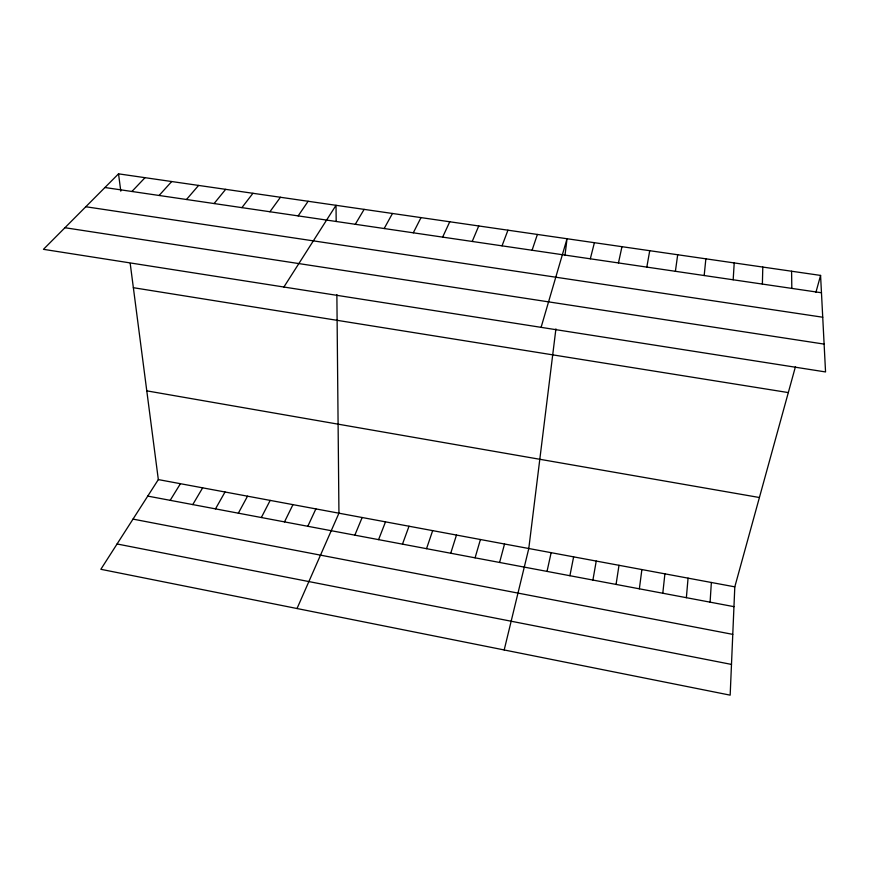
<?xml version="1.0" encoding="UTF-8"?>
<svg xmlns="http://www.w3.org/2000/svg" width="869" height="869" viewBox="0 0 869 869"><rect width="100%" height="100%" fill="white"/><g stroke="black" fill="none" stroke-linecap="round" stroke-linejoin="round"><path stroke-width="1.3" d="M762.385 284.076L762.797 267.055M795.45 366.664L734.805 586.847L730.166 695.157L100.847 569.293L158.332 479.59L130.209 263.481M733.175 279.785L734.218 262.927M710.092 602.163L711.363 582.48M686.369 597.687L688.063 578.146M704.183 275.527L705.856 258.821M662.797 593.234L664.904 573.833M555.91 328.906L528.786 548.513L504.194 649.958M564.969 255.519L567.044 238.736L541.094 327.352M639.356 588.824L641.887 569.553M675.398 271.302L677.69 254.747M616.067 584.424L619 565.295M592.908 580.058L596.243 561.059M646.829 267.109L649.73 250.696M569.901 575.723L573.627 556.855M618.467 262.938L621.965 246.677M547.025 571.4L551.142 552.673M590.312 258.81L594.407 242.69M499.599 562.46L504.531 544.005M815.904 292.386L820.575 275.419L118.532 173.843L43.45 249.327L825.55 371.943L820.575 275.419M475.082 557.833L480.427 539.519M450.729 553.238L456.475 535.054M532.078 250.25L537.379 234.445M426.527 548.676L432.675 530.633M402.477 544.146L409.017 526.234M502.032 245.84L507.952 230.187M378.58 539.638L385.51 521.856M354.834 535.163L362.156 517.511M472.215 241.463L478.743 225.962M297.024 608.528L338.943 513.188L336.868 294.591M442.636 237.118L449.762 221.769M307.8 526.288L315.882 508.897M284.5 521.889L292.951 504.639M413.296 232.805L421.009 217.608M261.352 517.522L270.172 500.392M238.345 513.188L247.524 496.188M384.174 228.536L392.462 213.481M215.49 508.876L225.028 491.995M192.766 504.596L202.651 487.835M355.28 224.289L364.133 209.375M170.183 500.327L180.426 483.696M283.891 287.02L336.021 205.312L336.184 221.486M298.154 215.903L308.126 201.271M269.911 211.754L280.437 197.263M241.897 207.637L252.944 193.287M214.089 203.552L225.668 189.344M186.487 199.501L198.588 185.423M159.092 195.482L171.704 181.534M131.914 191.484L145.025 177.678M104.932 187.519L821.477 292.755M85.803 206.746L822.737 317.228M64.936 227.721L824.116 344.102M133.359 287.693L788.313 392.582M146.785 390.854L759.408 497.513M158.332 479.59L734.805 586.847M147.752 496.101L733.957 606.66M133 519.108L732.763 634.37M117.076 543.972L731.481 664.416M118.532 173.843L120.791 191.169M791.583 271.226L791.822 288.399"/></g></svg>
